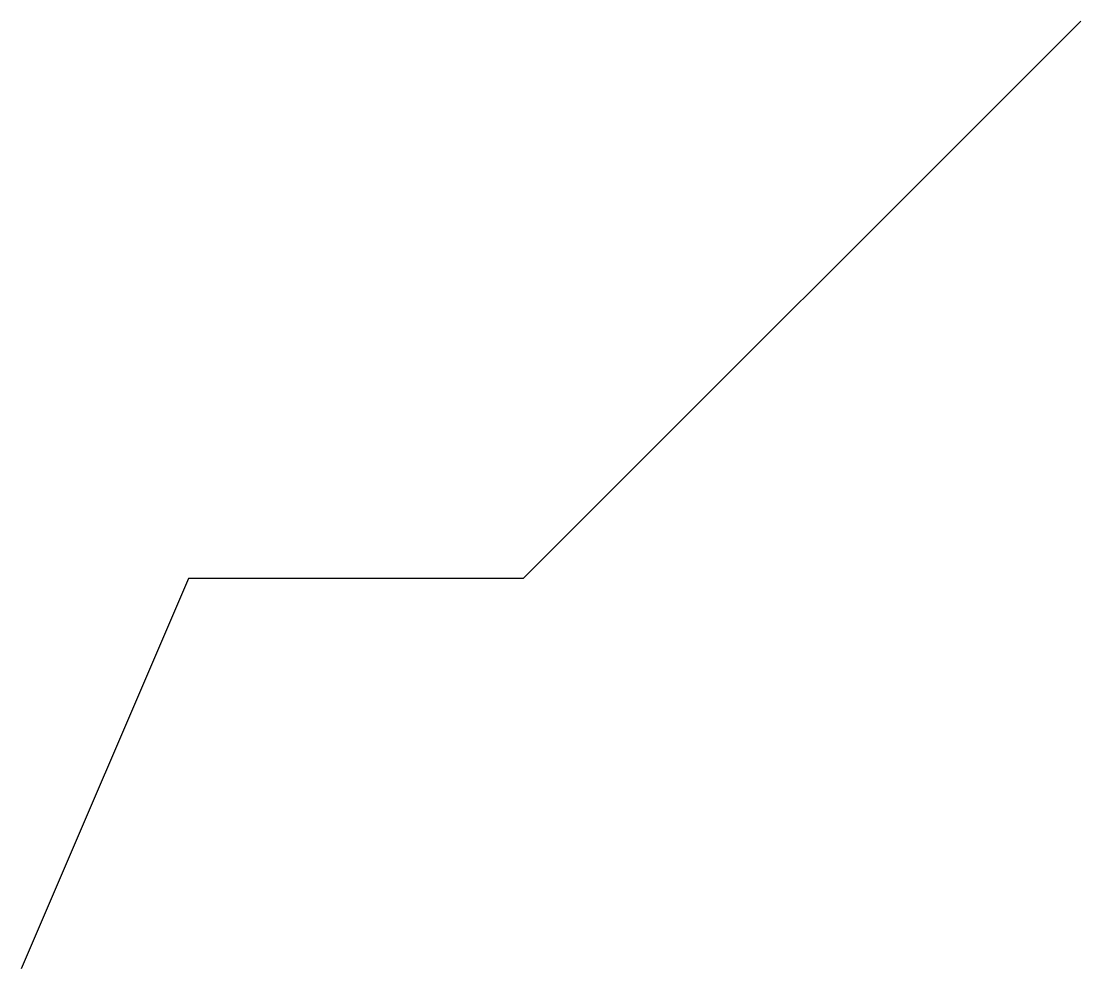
# Model space of a CAD drawing. Header units: millimetres. Extents: x -19 to 0, y -27 to -10.
import ezdxf

# ---------------------------------------------------------------- set-up
doc = ezdxf.new("R2010")
doc.units = ezdxf.units.MM
doc.header["$MEASUREMENT"] = 0
doc.layers.get('0').update_dxf_attribs({"lineweight": 25, "true_color": 0xffffff})

msp = doc.modelspace()

# ---------------------------------------------------------------- linework, layer by layer
for p, q in [((0, -10), (-10, -20)), ((-16, -20), (-19, -27)), ((-10, -20), (-16, -20))]:
    msp.add_line(p, q)

doc.saveas('drawing.dxf')
